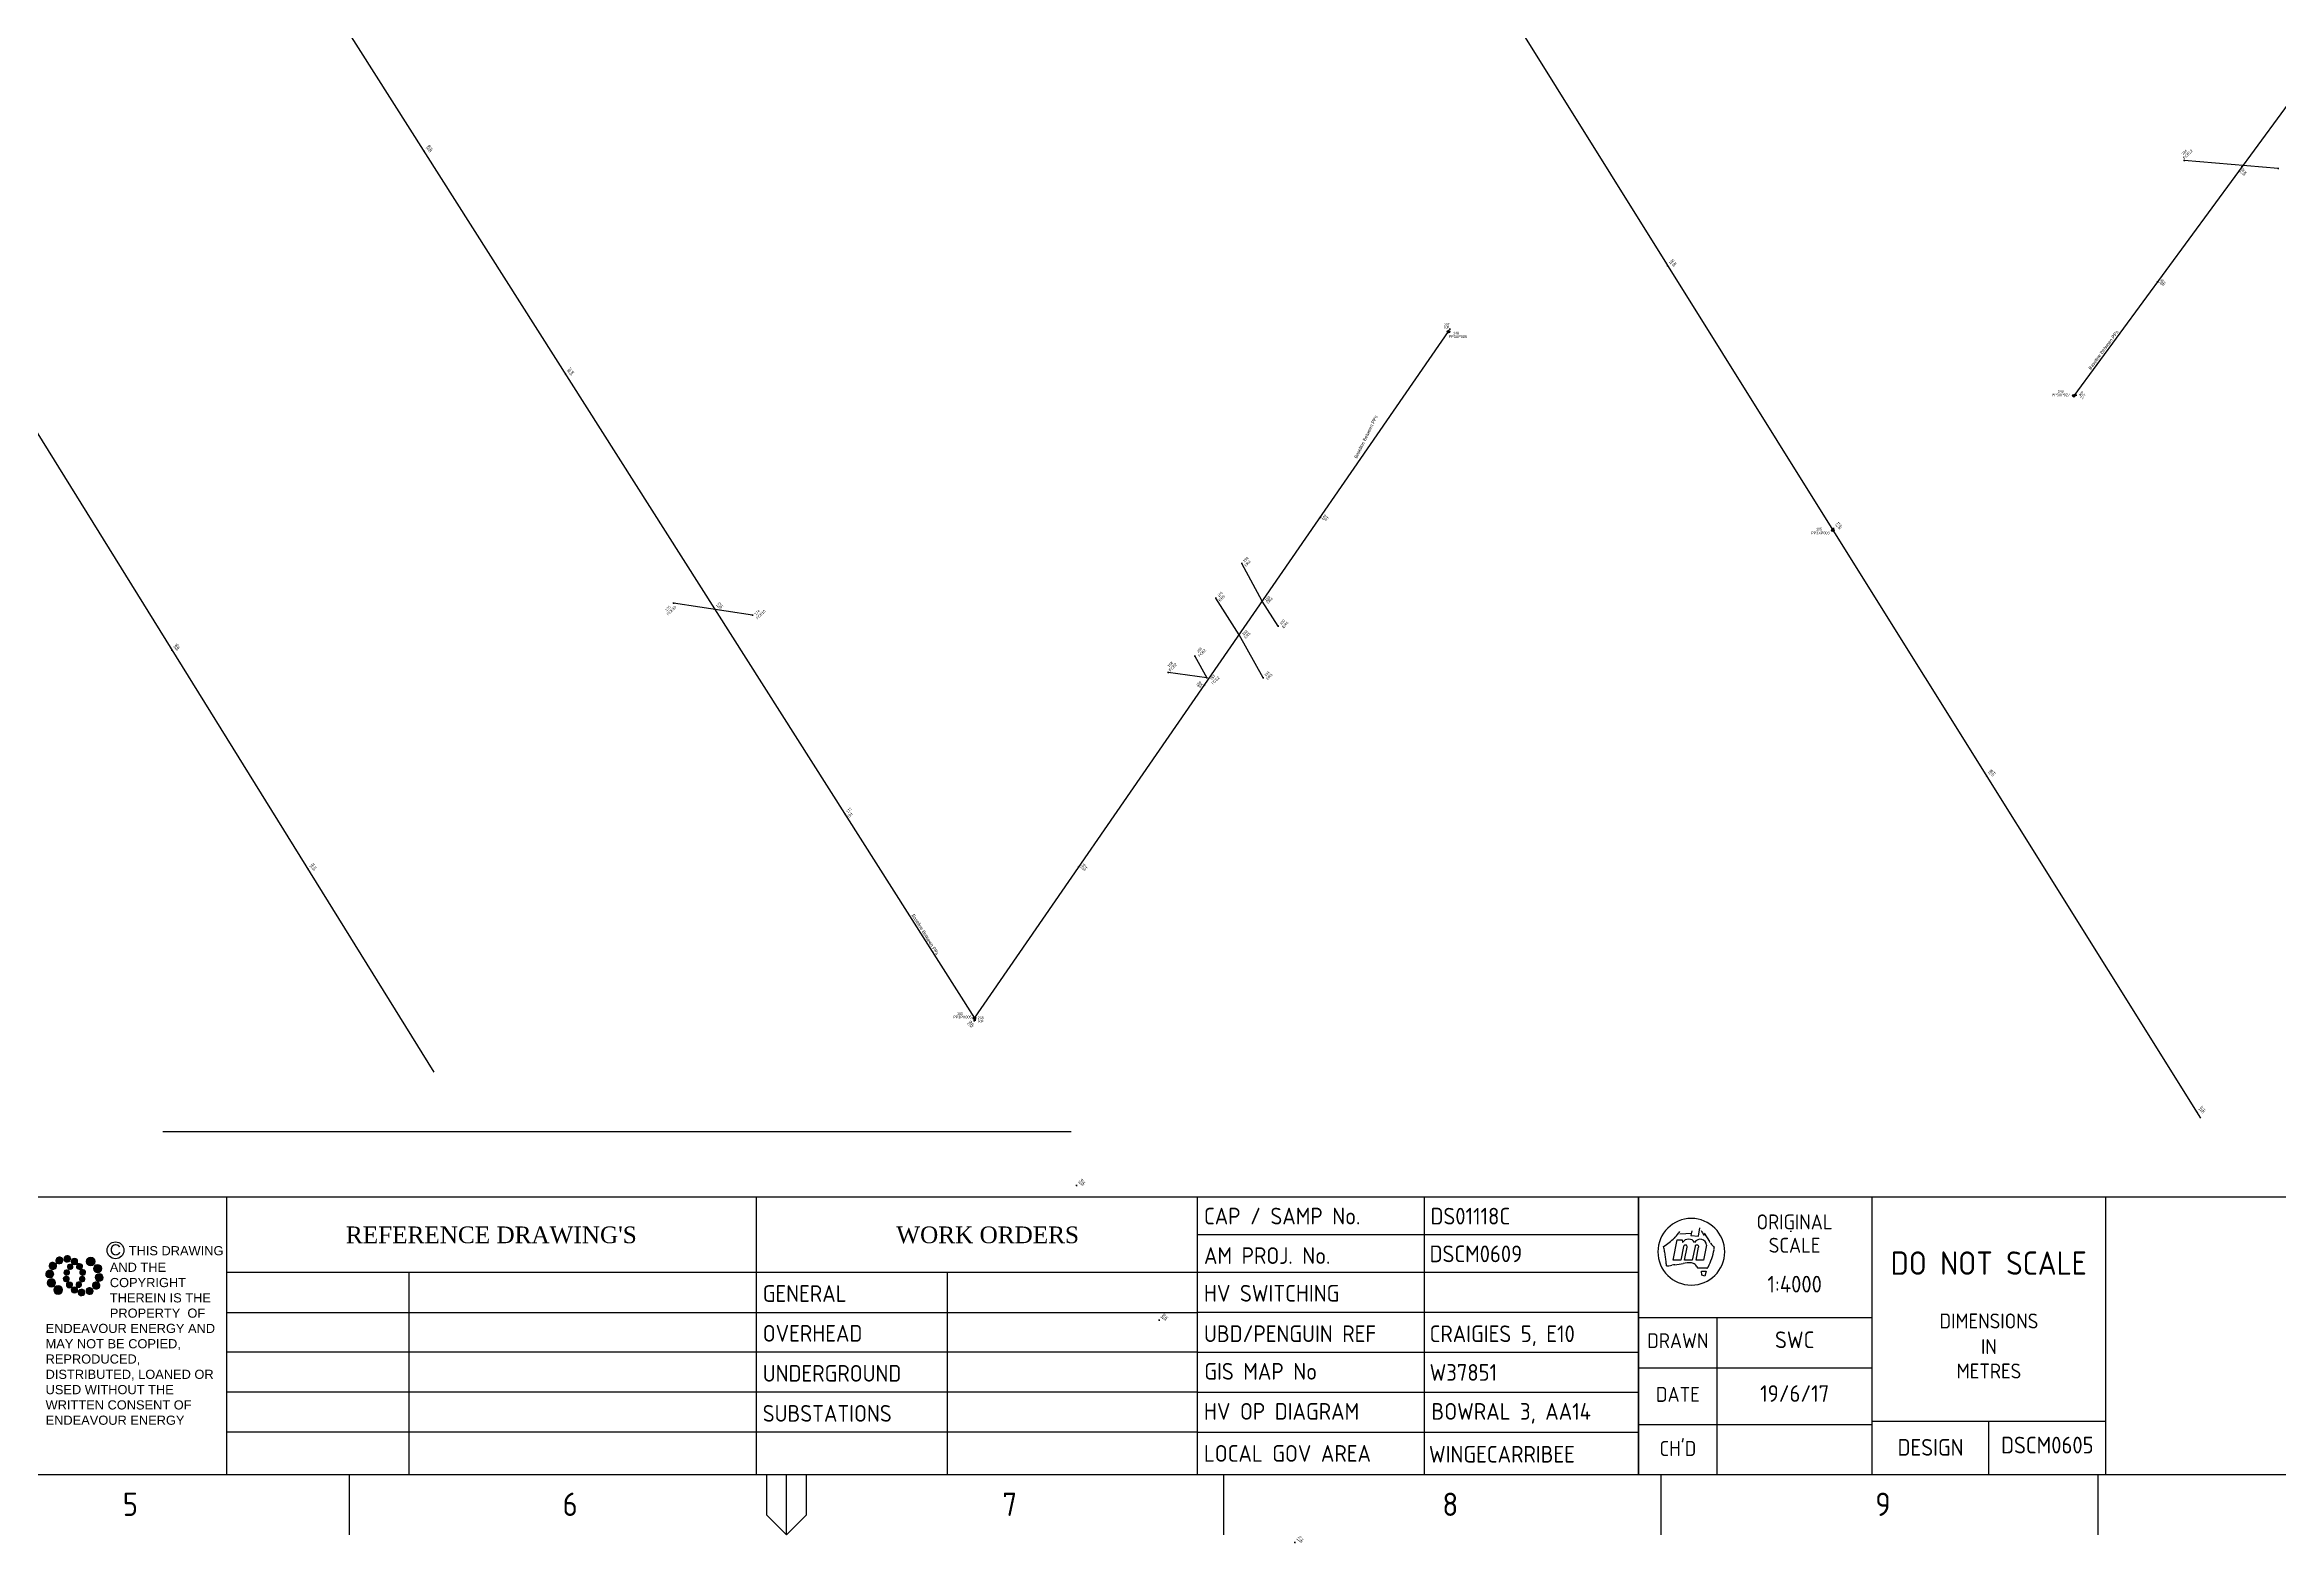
# Paper-space layout 'Survey' of a CAD drawing. Header units: metres. Extents: x -21 to 1959, y -319 to 1237.
# Drawn here: x 285 to 619.8, y -4.3 to 220.3 of the extents above; entities that cross this region are included whole.
import ezdxf
from ezdxf.enums import TextEntityAlignment as Align

# ---------------------------------------------------------------- set-up
doc = ezdxf.new("R2010")
doc.units = ezdxf.units.M
doc.layers.get('0').update_dxf_attribs({"color": 6})
for name, color, linetype in [('Notes', 7, 'Continuous'), ('SupportsUG_SP_EXT', 7, 'Continuous'), ('TEXT1', 7, 'Continuous')]:
    doc.layers.add(name, color=color, linetype=linetype)
doc.styles.add('ARIAL', font='arial.ttf', dxfattribs={"height": 2})
doc.styles.add('iecISOCP', font='isocp.shx')
doc.styles.add('iecTimesNewRoman', font='times.ttf')
doc.styles.get("Standard").update_dxf_attribs({"font": 'arial.ttf'})

# ---------------------------------------------------------------- blocks, each defined once
blk = doc.blocks.new('EE_LOGO_SMALL')
at = {"layer": 'Notes'}
h = blk.add_hatch(color=256, dxfattribs=at)
edge = h.paths.add_edge_path()
edge.add_spline(control_points=[(-8.41, 1.95), (-9.16, 1.99), (-9.8, 1.42), (-9.84, 0.67), (-9.89, -0.07), (-9.31, -0.71), (-8.56, -0.75), (-7.82, -0.8), (-7.18, -0.23), (-7.14, 0.52), (-7.09, 1.27), (-7.66, 1.91), (-8.41, 1.95)], knot_values=[0, 0, 0, 0, 1, 1, 1, 2, 2, 2, 3, 3, 3, 4, 4, 4, 4], degree=3, periodic=0)
h = blk.add_hatch(color=256, dxfattribs=at)
edge = h.paths.add_edge_path()
edge.add_spline(control_points=[(-6.81, 4.47), (-7.42, 4.82), (-8.21, 4.62), (-8.57, 4), (-8.92, 3.39), (-8.72, 2.6), (-8.1, 2.25), (-7.49, 1.89), (-6.7, 2.09), (-6.34, 2.71), (-5.98, 3.32), (-6.19, 4.11), (-6.81, 4.47)], knot_values=[0, 0, 0, 0, 1, 1, 1, 2, 2, 2, 3, 3, 3, 4, 4, 4, 4], degree=3, periodic=0)
h = blk.add_hatch(color=256, dxfattribs=at)
edge = h.paths.add_edge_path()
edge.add_spline(control_points=[(-4.19, 5.89), (-4.56, 6.46), (-5.32, 6.62), (-5.88, 6.26), (-6.45, 5.89), (-6.61, 5.13), (-6.25, 4.56), (-5.88, 4), (-5.13, 3.83), (-4.56, 4.2), (-3.99, 4.56), (-3.82, 5.32), (-4.19, 5.89)], knot_values=[0, 0, 0, 0, 1, 1, 1, 2, 2, 2, 3, 3, 3, 4, 4, 4, 4], degree=3, periodic=0)
h = blk.add_hatch(color=256, dxfattribs=at)
edge = h.paths.add_edge_path()
edge.add_spline(control_points=[(-2.5, 2.07), (-3.02, 2.18), (-3.52, 1.86), (-3.63, 1.35), (-3.74, 0.84), (-3.41, 0.33), (-2.91, 0.22), (-2.39, 0.11), (-1.89, 0.43), (-1.78, 0.95), (-1.67, 1.46), (-1.99, 1.96), (-2.5, 2.07)], knot_values=[0, 0, 0, 0, 1, 1, 1, 2, 2, 2, 3, 3, 3, 4, 4, 4, 4], degree=3, periodic=0)
h = blk.add_hatch(color=256, dxfattribs=at)
edge = h.paths.add_edge_path()
edge.add_spline(control_points=[(-1.35, 5.88), (-1.41, 6.52), (-1.98, 6.98), (-2.62, 6.92), (-3.26, 6.85), (-3.72, 6.28), (-3.66, 5.65), (-3.6, 5.01), (-3.03, 4.54), (-2.39, 4.61), (-1.75, 4.67), (-1.28, 5.24), (-1.35, 5.88)], knot_values=[0, 0, 0, 0, 1, 1, 1, 2, 2, 2, 3, 3, 3, 4, 4, 4, 4], degree=3, periodic=0)
h = blk.add_hatch(color=256, dxfattribs=at)
edge = h.paths.add_edge_path()
edge.add_spline(control_points=[(1.01, 4.87), (1.01, 4.27), (0.53, 3.79), (-0.07, 3.79), (-0.67, 3.79), (-1.16, 4.27), (-1.16, 4.87), (-1.16, 5.47), (-0.67, 5.96), (-0.07, 5.96), (0.53, 5.96), (1.01, 5.47), (1.01, 4.87)], knot_values=[0, 0, 0, 0, 1, 1, 1, 2, 2, 2, 3, 3, 3, 4, 4, 4, 4], degree=3, periodic=0)
edge = h.paths.add_edge_path()
edge.add_spline(control_points=[(-1.36, 3.98), (-1.87, 4.09), (-2.38, 3.77), (-2.49, 3.26), (-2.6, 2.75), (-2.27, 2.24), (-1.76, 2.13), (-1.25, 2.02), (-0.75, 2.35), (-0.64, 2.86), (-0.53, 3.37), (-0.85, 3.87), (-1.36, 3.98)], knot_values=[0, 0, 0, 0, 1, 1, 1, 2, 2, 2, 3, 3, 3, 4, 4, 4, 4], degree=3, periodic=0)
h = blk.add_hatch(color=256, dxfattribs=at)
edge = h.paths.add_edge_path()
edge.add_spline(control_points=[(2.33, 2.37), (2.77, 2.76), (2.8, 3.42), (2.42, 3.85), (2.03, 4.29), (1.37, 4.32), (0.94, 3.94), (0.51, 3.55), (0.47, 2.89), (0.85, 2.46), (1.24, 2.03), (1.9, 1.99), (2.33, 2.37)], knot_values=[0, 0, 0, 0, 1, 1, 1, 2, 2, 2, 3, 3, 3, 4, 4, 4, 4], degree=3, periodic=0)
edge = h.paths.add_edge_path()
edge.add_spline(control_points=[(1.01, 4.87), (1.01, 4.27), (0.53, 3.79), (-0.07, 3.79), (-0.67, 3.79), (-1.16, 4.27), (-1.16, 4.87), (-1.16, 5.47), (-0.67, 5.96), (-0.07, 5.96), (0.53, 5.96), (1.01, 5.47), (1.01, 4.87)], knot_values=[0, 0, 0, 0, 1, 1, 1, 2, 2, 2, 3, 3, 3, 4, 4, 4, 4], degree=3, periodic=0)
h = blk.add_hatch(color=256, dxfattribs=at)
edge = h.paths.add_edge_path()
edge.add_spline(control_points=[(1.01, 4.87), (1.01, 4.27), (0.53, 3.79), (-0.07, 3.79), (-0.67, 3.79), (-1.16, 4.27), (-1.16, 4.87), (-1.16, 5.47), (-0.67, 5.96), (-0.07, 5.96), (0.53, 5.96), (1.01, 5.47), (1.01, 4.87)], knot_values=[0, 0, 0, 0, 1, 1, 1, 2, 2, 2, 3, 3, 3, 4, 4, 4, 4], degree=3, periodic=0)
edge = h.paths.add_edge_path(flags=16)
edge.add_spline(control_points=[(1.01, 4.87), (1.01, 4.27), (0.53, 3.79), (-0.07, 3.79), (-0.67, 3.79), (-1.16, 4.27), (-1.16, 4.87), (-1.16, 5.47), (-0.67, 5.96), (-0.07, 5.96), (0.53, 5.96), (1.01, 5.47), (1.01, 4.87)], knot_values=[0, 0, 0, 0, 1, 1, 1, 2, 2, 2, 3, 3, 3, 4, 4, 4, 4], degree=3, periodic=0)
h = blk.add_hatch(color=256, dxfattribs=at)
edge = h.paths.add_edge_path()
edge.add_spline(control_points=[(2.98, 0.19), (3.52, 0.33), (3.83, 0.88), (3.69, 1.41), (3.55, 1.94), (3.01, 2.26), (2.48, 2.12), (1.95, 1.98), (1.63, 1.43), (1.77, 0.9), (1.91, 0.37), (2.45, 0.05), (2.98, 0.19)], knot_values=[0, 0, 0, 0, 1, 1, 1, 2, 2, 2, 3, 3, 3, 4, 4, 4, 4], degree=3, periodic=0)
h = blk.add_hatch(color=256, dxfattribs=at)
edge = h.paths.add_edge_path()
edge.add_spline(control_points=[(6.99, 4.87), (6.99, 4.04), (6.32, 3.36), (5.48, 3.36), (4.65, 3.36), (3.97, 4.04), (3.97, 4.87), (3.97, 5.71), (4.65, 6.38), (5.48, 6.38), (6.32, 6.38), (6.99, 5.71), (6.99, 4.87)], knot_values=[0, 0, 0, 0, 1, 1, 1, 2, 2, 2, 3, 3, 3, 4, 4, 4, 4], degree=3, periodic=0)
h = blk.add_hatch(color=256, dxfattribs=at)
edge = h.paths.add_edge_path()
edge.add_spline(control_points=[(8.37, 1.14), (9.1, 1.46), (9.42, 2.3), (9.11, 3.02), (8.79, 3.74), (7.95, 4.07), (7.23, 3.75), (6.51, 3.43), (6.18, 2.59), (6.49, 1.87), (6.81, 1.15), (7.65, 0.82), (8.37, 1.14)], knot_values=[0, 0, 0, 0, 1, 1, 1, 2, 2, 2, 3, 3, 3, 4, 4, 4, 4], degree=3, periodic=0)
h = blk.add_hatch(color=256, dxfattribs=at)
edge = h.paths.add_edge_path()
edge.add_spline(control_points=[(8.27, -1.91), (9.01, -1.95), (9.65, -1.38), (9.69, -0.63), (9.74, 0.12), (9.17, 0.75), (8.42, 0.8), (7.67, 0.84), (7.03, 0.27), (6.99, -0.48), (6.95, -1.22), (7.52, -1.87), (8.27, -1.91)], knot_values=[0, 0, 0, 0, 1, 1, 1, 2, 2, 2, 3, 3, 3, 4, 4, 4, 4], degree=3, periodic=0)
h = blk.add_hatch(color=256, dxfattribs=at)
edge = h.paths.add_edge_path()
edge.add_spline(control_points=[(-8.52, -1.1), (-9.24, -1.42), (-9.57, -2.26), (-9.25, -2.98), (-8.94, -3.7), (-8.09, -4.03), (-7.37, -3.71), (-6.65, -3.39), (-6.33, -2.55), (-6.64, -1.83), (-6.96, -1.11), (-7.8, -0.78), (-8.52, -1.1)], knot_values=[0, 0, 0, 0, 1, 1, 1, 2, 2, 2, 3, 3, 3, 4, 4, 4, 4], degree=3, periodic=0)
h = blk.add_hatch(color=256, dxfattribs=at)
edge = h.paths.add_edge_path()
edge.add_spline(control_points=[(-7.14, -4.83), (-7.14, -4), (-6.46, -3.32), (-5.63, -3.32), (-4.8, -3.32), (-4.12, -4), (-4.12, -4.83), (-4.12, -5.67), (-4.8, -6.34), (-5.63, -6.34), (-6.46, -6.34), (-7.14, -5.67), (-7.14, -4.83)], knot_values=[0, 0, 0, 0, 1, 1, 1, 2, 2, 2, 3, 3, 3, 4, 4, 4, 4], degree=3, periodic=0)
h = blk.add_hatch(color=256, dxfattribs=at)
edge = h.paths.add_edge_path()
edge.add_spline(control_points=[(-3.13, -0.15), (-3.66, -0.29), (-3.98, -0.84), (-3.84, -1.37), (-3.7, -1.9), (-3.15, -2.22), (-2.62, -2.08), (-2.09, -1.94), (-1.78, -1.39), (-1.91, -0.86), (-2.06, -0.33), (-2.6, -0.01), (-3.13, -0.15)], knot_values=[0, 0, 0, 0, 1, 1, 1, 2, 2, 2, 3, 3, 3, 4, 4, 4, 4], degree=3, periodic=0)
h = blk.add_hatch(color=256, dxfattribs=at)
edge = h.paths.add_edge_path()
edge.add_spline(control_points=[(-2.48, -2.33), (-2.91, -2.72), (-2.95, -3.38), (-2.56, -3.81), (-2.18, -4.24), (-1.52, -4.28), (-1.08, -3.9), (-0.65, -3.51), (-0.62, -2.85), (-1, -2.42), (-1.39, -1.98), (-2.05, -1.95), (-2.48, -2.33)], knot_values=[0, 0, 0, 0, 1, 1, 1, 2, 2, 2, 3, 3, 3, 4, 4, 4, 4], degree=3, periodic=0)
h = blk.add_hatch(color=256, dxfattribs=at)
edge = h.paths.add_edge_path()
edge.add_spline(control_points=[(-1.16, -4.83), (-1.16, -4.23), (-0.67, -3.74), (-0.07, -3.74), (0.53, -3.74), (1.01, -4.23), (1.01, -4.83), (1.01, -5.43), (0.53, -5.92), (-0.07, -5.92), (-0.67, -5.92), (-1.16, -5.43), (-1.16, -4.83)], knot_values=[0, 0, 0, 0, 1, 1, 1, 2, 2, 2, 3, 3, 3, 4, 4, 4, 4], degree=3, periodic=0)
h = blk.add_hatch(color=256, dxfattribs=at)
edge = h.paths.add_edge_path()
edge.add_spline(control_points=[(1.22, -3.94), (1.73, -4.05), (2.23, -3.73), (2.34, -3.22), (2.45, -2.71), (2.13, -2.2), (1.62, -2.09), (1.11, -1.98), (0.6, -2.3), (0.49, -2.81), (0.38, -3.32), (0.71, -3.83), (1.22, -3.94)], knot_values=[0, 0, 0, 0, 1, 1, 1, 2, 2, 2, 3, 3, 3, 4, 4, 4, 4], degree=3, periodic=0)
h = blk.add_hatch(color=256, dxfattribs=at)
edge = h.paths.add_edge_path()
edge.add_spline(control_points=[(1.2, -5.84), (1.27, -6.47), (1.84, -6.94), (2.47, -6.87), (3.11, -6.81), (3.58, -6.24), (3.51, -5.6), (3.45, -4.96), (2.88, -4.5), (2.24, -4.56), (1.6, -4.63), (1.13, -5.2), (1.2, -5.84)], knot_values=[0, 0, 0, 0, 1, 1, 1, 2, 2, 2, 3, 3, 3, 4, 4, 4, 4], degree=3, periodic=0)
h = blk.add_hatch(color=256, dxfattribs=at)
edge = h.paths.add_edge_path()
edge.add_spline(control_points=[(2.36, -2.03), (2.87, -2.14), (3.37, -1.81), (3.48, -1.3), (3.59, -0.79), (3.27, -0.29), (2.76, -0.18), (2.25, -0.07), (1.74, -0.39), (1.63, -0.9), (1.52, -1.41), (1.85, -1.92), (2.36, -2.03)], knot_values=[0, 0, 0, 0, 1, 1, 1, 2, 2, 2, 3, 3, 3, 4, 4, 4, 4], degree=3, periodic=0)
h = blk.add_hatch(color=256, dxfattribs=at)
edge = h.paths.add_edge_path()
edge.add_spline(control_points=[(4.05, -5.84), (4.41, -6.41), (5.17, -6.58), (5.73, -6.21), (6.3, -5.85), (6.46, -5.09), (6.1, -4.52), (5.73, -3.95), (4.98, -3.79), (4.41, -4.16), (3.84, -4.52), (3.68, -5.28), (4.05, -5.84)], knot_values=[0, 0, 0, 0, 1, 1, 1, 2, 2, 2, 3, 3, 3, 4, 4, 4, 4], degree=3, periodic=0)
h = blk.add_hatch(color=256, dxfattribs=at)
edge = h.paths.add_edge_path()
edge.add_spline(control_points=[(6.66, -4.43), (7.27, -4.78), (8.06, -4.58), (8.42, -3.96), (8.78, -3.35), (8.57, -2.56), (7.96, -2.2), (7.34, -1.84), (6.55, -2.05), (6.2, -2.66), (5.84, -3.28), (6.04, -4.07), (6.66, -4.43)], knot_values=[0, 0, 0, 0, 1, 1, 1, 2, 2, 2, 3, 3, 3, 4, 4, 4, 4], degree=3, periodic=0)
at = {"layer": 'Notes', "lineweight": 0}
for points in [[(1.85, 2.13), (1.85, 2.13)], [(-1.99, -2.08), (-1.99, -2.08)]]:
    blk.add_lwpolyline(points, dxfattribs=at)
for points in [[(-8.41, 1.95), (-9.16, 1.99), (-9.8, 1.42), (-9.84, 0.67), (-9.89, -0.07), (-9.31, -0.71), (-8.56, -0.75), (-7.82, -0.8), (-7.18, -0.23), (-7.14, 0.52), (-7.09, 1.27), (-7.66, 1.91), (-8.41, 1.95)], [(-6.81, 4.47), (-7.42, 4.82), (-8.21, 4.62), (-8.57, 4), (-8.92, 3.39), (-8.72, 2.6), (-8.1, 2.25), (-7.49, 1.89), (-6.7, 2.09), (-6.34, 2.71), (-5.98, 3.32), (-6.19, 4.11), (-6.81, 4.47)], [(-4.19, 5.89), (-4.56, 6.46), (-5.32, 6.62), (-5.88, 6.26), (-6.45, 5.89), (-6.61, 5.13), (-6.25, 4.56), (-5.88, 4), (-5.13, 3.83), (-4.56, 4.2), (-3.99, 4.56), (-3.82, 5.32), (-4.19, 5.89)], [(-2.5, 2.07), (-3.02, 2.18), (-3.52, 1.86), (-3.63, 1.35), (-3.74, 0.84), (-3.41, 0.33), (-2.91, 0.22), (-2.39, 0.11), (-1.89, 0.43), (-1.78, 0.95), (-1.67, 1.46), (-1.99, 1.96), (-2.5, 2.07)], [(-1.35, 5.88), (-1.41, 6.52), (-1.98, 6.98), (-2.62, 6.92), (-3.26, 6.85), (-3.72, 6.28), (-3.66, 5.65), (-3.6, 5.01), (-3.03, 4.54), (-2.39, 4.61), (-1.75, 4.67), (-1.28, 5.24), (-1.35, 5.88)], [(-1.36, 3.98), (-1.87, 4.09), (-2.38, 3.77), (-2.49, 3.26), (-2.6, 2.75), (-2.27, 2.24), (-1.76, 2.13), (-1.25, 2.02), (-0.75, 2.35), (-0.64, 2.86), (-0.53, 3.37), (-0.85, 3.87), (-1.36, 3.98)], [(1.01, 4.87), (1.01, 4.27), (0.53, 3.79), (-0.07, 3.79), (-0.67, 3.79), (-1.16, 4.27), (-1.16, 4.87), (-1.16, 5.47), (-0.67, 5.96), (-0.07, 5.96), (0.53, 5.96), (1.01, 5.47), (1.01, 4.87)], [(1.01, 4.87), (1.01, 4.27), (0.53, 3.79), (-0.07, 3.79), (-0.67, 3.79), (-1.16, 4.27), (-1.16, 4.87), (-1.16, 5.47), (-0.67, 5.96), (-0.07, 5.96), (0.53, 5.96), (1.01, 5.47), (1.01, 4.87)], [(2.33, 2.37), (2.77, 2.76), (2.8, 3.42), (2.42, 3.85), (2.03, 4.29), (1.37, 4.32), (0.94, 3.94), (0.51, 3.55), (0.47, 2.89), (0.85, 2.46), (1.24, 2.03), (1.9, 1.99), (2.33, 2.37)], [(2.98, 0.19), (3.52, 0.33), (3.83, 0.88), (3.69, 1.41), (3.55, 1.94), (3.01, 2.26), (2.48, 2.12), (1.95, 1.98), (1.63, 1.43), (1.77, 0.9), (1.91, 0.37), (2.45, 0.05), (2.98, 0.19)], [(6.99, 4.87), (6.99, 4.04), (6.32, 3.36), (5.48, 3.36), (4.65, 3.36), (3.97, 4.04), (3.97, 4.87), (3.97, 5.71), (4.65, 6.38), (5.48, 6.38), (6.32, 6.38), (6.99, 5.71), (6.99, 4.87)], [(8.37, 1.14), (9.1, 1.46), (9.42, 2.3), (9.11, 3.02), (8.79, 3.74), (7.95, 4.07), (7.23, 3.75), (6.51, 3.43), (6.18, 2.59), (6.49, 1.87), (6.81, 1.15), (7.65, 0.82), (8.37, 1.14)], [(8.27, -1.91), (9.01, -1.95), (9.65, -1.38), (9.69, -0.63), (9.74, 0.12), (9.17, 0.75), (8.42, 0.8), (7.67, 0.84), (7.03, 0.27), (6.99, -0.48), (6.95, -1.22), (7.52, -1.87), (8.27, -1.91)], [(-8.52, -1.1), (-9.24, -1.42), (-9.57, -2.26), (-9.25, -2.98), (-8.94, -3.7), (-8.09, -4.03), (-7.37, -3.71), (-6.65, -3.39), (-6.33, -2.55), (-6.64, -1.83), (-6.96, -1.11), (-7.8, -0.78), (-8.52, -1.1)], [(-7.14, -4.83), (-7.14, -4), (-6.46, -3.32), (-5.63, -3.32), (-4.8, -3.32), (-4.12, -4), (-4.12, -4.83), (-4.12, -5.67), (-4.8, -6.34), (-5.63, -6.34), (-6.46, -6.34), (-7.14, -5.67), (-7.14, -4.83)], [(-3.13, -0.15), (-3.66, -0.29), (-3.98, -0.84), (-3.84, -1.37), (-3.7, -1.9), (-3.15, -2.22), (-2.62, -2.08), (-2.09, -1.94), (-1.78, -1.39), (-1.91, -0.86), (-2.06, -0.33), (-2.6, -0.01), (-3.13, -0.15)], [(-2.48, -2.33), (-2.91, -2.72), (-2.95, -3.38), (-2.56, -3.81), (-2.18, -4.24), (-1.52, -4.28), (-1.08, -3.9), (-0.65, -3.51), (-0.62, -2.85), (-1, -2.42), (-1.39, -1.98), (-2.05, -1.95), (-2.48, -2.33)], [(-1.16, -4.83), (-1.16, -4.23), (-0.67, -3.74), (-0.07, -3.74), (0.53, -3.74), (1.01, -4.23), (1.01, -4.83), (1.01, -5.43), (0.53, -5.92), (-0.07, -5.92), (-0.67, -5.92), (-1.16, -5.43), (-1.16, -4.83)], [(1.22, -3.94), (1.73, -4.05), (2.23, -3.73), (2.34, -3.22), (2.45, -2.71), (2.13, -2.2), (1.62, -2.09), (1.11, -1.98), (0.6, -2.3), (0.49, -2.81), (0.38, -3.32), (0.71, -3.83), (1.22, -3.94)], [(1.2, -5.84), (1.27, -6.47), (1.84, -6.94), (2.47, -6.87), (3.11, -6.81), (3.58, -6.24), (3.51, -5.6), (3.45, -4.96), (2.88, -4.5), (2.24, -4.56), (1.6, -4.63), (1.13, -5.2), (1.2, -5.84)], [(2.36, -2.03), (2.87, -2.14), (3.37, -1.81), (3.48, -1.3), (3.59, -0.79), (3.27, -0.29), (2.76, -0.18), (2.25, -0.07), (1.74, -0.39), (1.63, -0.9), (1.52, -1.41), (1.85, -1.92), (2.36, -2.03)], [(4.05, -5.84), (4.41, -6.41), (5.17, -6.58), (5.73, -6.21), (6.3, -5.85), (6.46, -5.09), (6.1, -4.52), (5.73, -3.95), (4.98, -3.79), (4.41, -4.16), (3.84, -4.52), (3.68, -5.28), (4.05, -5.84)], [(6.66, -4.43), (7.27, -4.78), (8.06, -4.58), (8.42, -3.96), (8.78, -3.35), (8.57, -2.56), (7.96, -2.2), (7.34, -1.84), (6.55, -2.05), (6.2, -2.66), (5.84, -3.28), (6.04, -4.07), (6.66, -4.43)]]:
    blk.add_open_spline(points, degree=3, knots=[0, 0, 0, 0, 1, 1, 1, 2, 2, 2, 3, 3, 3, 4, 4, 4, 4], dxfattribs=at)
blk = doc.blocks.new('EE_COPYRIGHT_A1')
at = {"layer": 'Notes'}
blk.add_circle((9.53, -0.82), 1.15, dxfattribs=at)
at = {"xscale": 0.4, "yscale": 0.4, "zscale": 0.4}
blk.add_blockref('EE_LOGO_SMALL', (3.96, -4.29), dxfattribs=at)
at = {"layer": 'Notes', "insert": (0, 0), "char_height": 1.25, "width": 24.1208, "attachment_point": 1, "style": 'ARIAL'}
blk.add_mtext('\\pt8.75;               ^I{\\H1.2x;C } THIS DRAWING\\P\\pi-8.75,l8.75,t8.75,20;       ^IAND THE ^I\\P\\pi0,t8.75;COPYRIGHT\\P\\pi-8.75,t1.25,8.75;^I^ITHEREIN IS THE PROPERTY  OF \\P\\pi0,l0,t1.25;ENDEAVOUR ENERGY AND MAY NOT BE COPIED, REPRODUCED, DISTRIBUTED, LOANED OR USED WITHOUT THE WRITTEN CONSENT OF ENDEAVOUR ENERGY', dxfattribs=at)
blk = doc.blocks.new('A1_FRAME_TITLE')
at = {"layer": 'Notes', "color": 3, "linetype": 'Continuous'}
for p, q in [((332.78, 47.62), (332.78, 5.97)), ((412.12, 47.62), (412.12, 5.97)), ((478.24, 47.62), (478.24, 5.97)), ((544.37, 47.62), (544.37, 5.97)), ((544.37, 41.97), (544.37, 5.97))]:
    blk.add_line(p, q, dxfattribs=at)
at = {"layer": 'Notes', "color": 7}
for p, q in [((512.26, 47.62), (512.26, 5.97)), ((478.24, 41.97), (544.37, 41.97)), ((549.56, 38.09), (550.17, 41.17)), ((550.17, 41.17), (550.92, 41.17)), ((550.56, 42.05), (552.33, 42.16)), ((550.92, 41.17), (550.97, 40.77)), ((552.33, 42.52), (552.22, 41.82)), ((552.22, 41.82), (553.35, 41.71)), ((553.35, 41.71), (553.55, 42.96)), ((554.57, 40.35), (554.12, 38.09)), ((554.18, 42.18), (555.01, 40.9)), ((567.1, 42.48), (567.3, 42.44)), ((550.7, 38.09), (549.56, 38.09)), ((551.11, 40.17), (550.7, 38.09)), ((551.27, 38.09), (551.66, 40.06)), ((552.41, 38.09), (551.27, 38.09)), ((552.83, 40.17), (552.41, 38.09)), ((552.98, 38.09), (553.37, 40.06)), ((554.12, 38.09), (552.98, 38.09)), ((554.62, 36.89), (553.22, 36.97)), ((553.22, 36.97), (554.62, 36.89)), ((554.62, 36.89), (553.22, 36.97)), ((332.81, 36.33), (478.24, 36.33)), ((360.07, 36.33), (360.07, 5.97)), ((440.78, 36.33), (440.78, 5.97)), ((478.24, 36.33), (544.37, 36.33)), ((553.85, 35.89), (553.78, 36.47)), ((553.78, 36.47), (554.51, 36.47)), ((554.3, 35.74), (553.85, 35.89)), ((554.51, 36.47), (554.3, 35.74)), ((332.78, 30.28), (478.24, 30.28)), ((478.24, 30.33), (544.37, 30.33)), ((556.15, 5.97), (556.15, 29.54)), ((478.24, 24.33), (332.78, 24.33)), ((478.24, 24.33), (544.37, 24.33)), ((544.37, 21.97), (579.37, 21.97)), ((478.24, 18.33), (332.78, 18.33)), ((478.24, 18.33), (544.37, 18.33)), ((544.37, 13.47), (579.37, 13.47)), ((596.87, 5.97), (596.87, 13.97)), ((478.24, 12.33), (332.78, 12.33)), ((478.24, 12.33), (544.37, 12.33))]:
    blk.add_line(p, q, dxfattribs=at)
at = {"layer": 'Notes', "color": 3}
for p, q in [((544.37, 5.97), (544.37, 47.62)), ((579.37, 5.97), (579.37, 47.62)), ((614.37, 5.97), (614.37, 47.62)), ((579.37, 13.97), (614.37, 13.97))]:
    blk.add_line(p, q, dxfattribs=at)
at = {"layer": 'Notes', "color": 7, "linetype": 'Continuous'}
blk.add_line((544.37, 29.54), (579.37, 29.54), dxfattribs=at)
at = {"layer": 'Notes', "linetype": 'Continuous'}
for p, q in [((351.17, -3.03), (351.17, 5.97)), ((413.68, 5.97), (413.68, -0.03)), ((416.68, -3.03), (416.68, 5.97)), ((419.68, -0.03), (419.68, 5.97)), ((482.19, 5.97), (482.19, -3.03)), ((547.7, 5.97), (547.7, -3.03)), ((613.21, 5.97), (613.21, -3.03)), ((413.68, -0.03), (416.68, -3.03)), ((416.68, -3.03), (419.68, -0.03))]:
    blk.add_line(p, q, dxfattribs=at)
at = {"layer": 'Notes', "color": 3, "linetype": 'Continuous', "flags": 128}
for points in [[(123.8, 47.62), (824.37, 47.62)], [(123.8, 5.97), (824.37, 5.97)]]:
    blk.add_lwpolyline(points, dxfattribs=at)
at = {"layer": 'Notes', "color": 7}
for centre, radius, start, end in [((552.27, 39.37), 5, 0, 180), ((542.41, 49.09), 10.59, 302.5841, 308.1576), ((542.41, 49.09), 10.59, 308.157, 313.7305), ((545.21, 46.16), 6.54, 313.7309, 319.3045), ((545.21, 46.16), 6.54, 319.3047, 324.8782), ((551.87, 40.21), 1.06, 31.7884, 148.2116), ((551.39, 40.11), 0.28, 348.6911, 168.6911), ((553.61, 40.3), 0.961, 2.5982, 150.8098), ((553.1, 40.11), 0.28, 348.6911, 168.6911), ((578.7, 57.06), 28.87, 210.1483, 211.8601), ((477.01, -10.21), 93.25, 33.1096, 33.2341), ((558.55, 42.96), 4.09, 213.1151, 222.4146), ((555.89, 40.53), 0.484, 222.42, 236.4422), ((552.27, 39.37), 5, 180, 0), ((527.29, 35.61), 21.32, 10.3053, 12.3306), ((527.29, 35.61), 21.32, 8.2795, 10.3048), ((528.59, 35.8), 20.01, 6.2539, 8.2792), ((528.59, 35.8), 20.01, 4.2291, 6.2543), ((548.72, 39.42), 2.15, 265.1734, 270.0504), ((548.72, 39.51), 2.24, 270.0438, 274.7322), ((548.65, 40.42), 3.15, 274.7358, 283.0812), ((550.47, 32.55), 4.93, 97.7419, 103.0814), ((546.76, 59.88), 22.65, 277.7418, 280.8825), ((551.91, 33.09), 4.63, 85.4613, 100.8824), ((552.2, 36.78), 0.924, 46.5875, 85.4612), ((551.36, 35.89), 2.16, 30.1885, 46.5879), ((554.13, 37.45), 0.75, 311.6083, 321.0792), ((554.18, 37.41), 0.675, 321.0838, 331.5982), ((548.02, 40.74), 7.69, 331.5942, 341.8897), ((542.7, 42.48), 13.29, 341.8901, 347.8434), ((556.07, 40.81), 0.815, 236.4359, 244.7422), ((553.96, 40.06), 1.76, 347.8434, 354.1409), ((554.11, 40.04), 1.61, 354.1436, 1.0342)]:
    blk.add_arc(centre, radius, start, end, dxfattribs=at)
at = {"layer": 'Notes', "xscale": 1.1, "yscale": 1.1, "zscale": 1.1}
blk.add_blockref('EE_COPYRIGHT_A1', (305.65, 40.49), dxfattribs=at)
blk.add_attdef('DRAFT_NUM', (29.9, 23.29), '', height=2.5, rotation=90)
at = {"layer": 'Notes', "color": 7, "style": 'iecISOCP'}
for s, height, p in [('CAP / SAMP No.', 2.5, (479.24, 43.47)), ('AM PROJ. No.', 2.5, (479.24, 37.55)), ('GENERAL', 2.5, (413.12, 31.86)), ('HV SWITCHING', 2.5, (479.24, 31.9)), ('OVERHEAD', 2.5, (413.12, 25.9)), ('UBD/PENGUIN REF', 2.5, (479.24, 25.84)), ('UNDERGROUND', 2.5, (413.12, 19.9)), ('GIS MAP No', 2.5, (479.29, 20.2)), ('SUBSTATIONS', 2.5, (413.12, 13.9)), ('HV OP DIAGRAM', 2.5, (479.24, 14.2)), ('LOCAL GOV AREA', 2.5, (479.24, 7.9)), ('5', 3.5, (317.21, -0.22)), ('6', 3.5, (383.12, -0.22)), ('7', 3.5, (449.03, -0.22)), ('8', 3.5, (514.97, -0.22)), ('9', 3.5, (579.84, -0.22))]:
    blk.add_text(s, height=height, dxfattribs=at).set_placement(p)
for s, height, p in [('ORIGINAL', 2.24, (567.74, 42.73)), ('SCALE', 2.24, (567.74, 39.23)), ('DRAWN', 2.24, (550.26, 24.93)), ('DIMENSIONS', 2.24, (596.87, 27.88)), ('IN', 2.24, (596.87, 24.04)), ('METRES', 2.24, (596.87, 20.38)), ('DATE', 2.24, (550.26, 16.88)), ("CH'D", 2.24, (550.26, 8.77)), ('DESIGN', 2.5, (588.12, 8.81))]:
    blk.add_text(s, height=height, dxfattribs=at).set_placement(p, align=Align.CENTER)
at = {"layer": 'Notes', "style": 'iecTimesNewRoman'}
blk.add_text("REFERENCE DRAWING'S", height=2.5, dxfattribs=at).set_placement((372.45, 40.66), align=Align.CENTER)
blk.add_text('WORK ORDERS', height=2.5, dxfattribs=at).set_placement((433.13, 40.66))
at = {"layer": 'Notes', "insert": (596.84, 37.67), "char_height": 3.5, "width": 29.1, "attachment_point": 5, "style": 'iecISOCP'}
blk.add_mtext('DO NOT SCALE', dxfattribs=at)
at = {"layer": 'Notes', "color": 7, "style": 'iecISOCP', "flags": 8}
blk.add_attdef('VERSION_NO', text='', height=2.5, rotation=90, dxfattribs=at).set_placement((302.04, 43.81), align=Align.MIDDLE_CENTER)
at = {"layer": 'Notes', "color": 7, "style": 'iecISOCP'}
for tag, p in [('CAP_NO', (513.19, 43.46)), ('IE_NUM', (513.05, 37.81)), ('REF_No_1', (335.24, 32.31)), ('REF_1', (362.52, 32.31)), ('GEN_WO', (441.71, 31.76)), ('HV_SWITCH', (513.46, 32.16)), ('REF_No_2', (335.24, 26.31)), ('REF_2', (362.52, 26.31)), ('OH_WO', (441.71, 25.81)), ('UBD_REF', (513.05, 25.83)), ('REF_No_3', (335.24, 20.31)), ('REF_3', (362.52, 20.31)), ('UG_WO', (441.71, 20.05)), ('GIS_MAP_No', (513.05, 20.04)), ('REF_No_4', (335.24, 14.31)), ('REF_4', (362.52, 14.31)), ('SUB_WO', (441.71, 13.81)), ('HV_OP_DIAG', (513.33, 14.2)), ('LGA', (512.95, 7.78))]:
    blk.add_attdef(tag, p, '', height=2.5, dxfattribs=at)
at = {"layer": 'Notes', "style": 'iecISOCP'}
for tag, p in [('T1', (684.37, 39.47)), ('T2', (684.37, 34.35)), ('T3', (684.37, 28.92)), ('T4', (684.37, 23.66)), ('T5', (684.37, 18.23)), ('T6', (684.37, 12.97))]:
    blk.add_attdef(tag, text='', height=3.5, dxfattribs=at).set_placement(p, align=Align.CENTER)
at = {"layer": 'Notes', "color": 7, "style": 'iecISOCP'}
for tag, p in [('scale', (567.76, 33.27)), ('DRAWN', (567.76, 24.93)), ('DATE', (567.76, 16.88)), ('CHD', (567.76, 8.37)), ('DESIGN', (605.62, 9.15))]:
    blk.add_attdef(tag, text='', height=2.5, dxfattribs=at).set_placement(p, align=Align.CENTER)
at = {"layer": 'Notes', "color": 4, "style": 'iecISOCP'}
blk.add_attdef('NUM', text='', height=7, dxfattribs=at).set_placement((792.37, 20.12), align=Align.MIDDLE_CENTER)
at = {"layer": 'Notes', "color": 1, "style": 'iecISOCP'}
blk.add_attdef('REV', text='', height=5, dxfattribs=at).set_placement((820.05, 17.1), align=Align.CENTER)
at = {"layer": 'Notes', "color": 7, "style": 'iecISOCP'}
for tag, p in [('NS', (790.71, 8.12)), ('SHTS', (805.41, 8.12))]:
    blk.add_attdef(tag, text='', height=2.5, dxfattribs=at).set_placement(p, align=Align.MIDDLE)
at = {"layer": 'Notes', "style": 'iecISOCP'}
blk.add_attdef('ExportID', (9.08, 2.39), '', height=2.5, dxfattribs=at)
at = {"layer": 'Notes', "style": 'iecISOCP', "flags": 1}
for tag, p in [('ProjectType', (14.17, -26.8)), ('ProjectNumber', (23.56, -26.82)), ('DrawingNumber', (35.51, -26.8)), ('ProjectDescription', (47.56, -26.83)), ('ExportDate', (60.28, -26.79)), ('ExportUserName', (69.15, -26.8)), ('DesignerCompanyName', (81.48, -26.79)), ('ExportAreaOfInterest', (97.1, -26.81)), ('GIS_SUCCESS', (112, -26.78)), ('CAD_SUCCESS', (121.79, -26.78)), ('DEPOTCODE', (132.11, -26.88)), ('ExportCategories', (140.08, -26.8)), ('Comments', (154.38, -26.88))]:
    blk.add_attdef(tag, p, '', height=1, dxfattribs=at)
blk = doc.blocks.new('POWER POLE')
h = blk.add_hatch(color=256)
h.paths.add_polyline_path([(-1, 0, 1), (1, 0, 1)])
h.paths.add_polyline_path([(0.7, 0, -1), (-0.7, 0, -1)], flags=16)
for radius in [0.996, 0.563]:
    blk.add_circle((0, 0), radius)
at = {"layer": 'TEXT1', "style": 'ARIAL'}
blk.add_text('PP', height=0.56, rotation=302.7042, dxfattribs=at).set_placement((-0.5, 0.3))

psp = doc.layouts.new('Survey')

# ---------------------------------------------------------------- linework, layer by layer
at = {"layer": 'Notes'}
for p, q in [((456.03, 302.68), (552.93, 147.49)), ((637.94, 234.28), (589.04, 167.67)), ((327.26, 227.26), (424.28, 74.38)), ((250.16, 216.36), (343.3, 66.27)), ((341.85, 204.36), (341.85, 204.16)), ((605.59, 203), (605.59, 202.8)), ((619.68, 201.71), (605.59, 202.9)), ((614.22, 202.07), (614.22, 201.87)), ((619.68, 201.81), (619.68, 201.61)), ((528.17, 187.24), (528.17, 187.04)), ((601.56, 184.82), (601.56, 184.62)), ((495.54, 177.72), (495.54, 177.52)), ((424.28, 74.38), (495.34, 177.27)), ((495.34, 177.37), (495.34, 177.17)), ((363.02, 171.01), (363.02, 170.81)), ((589.04, 167.77), (589.04, 167.57)), ((589.41, 167.84), (589.41, 167.64)), ((476.09, 149.5), (476.09, 149.3)), ((552.93, 147.59), (552.93, 147.39)), ((552.93, 147.49), (608.03, 59.39)), ((553.04, 147.88), (553.04, 147.68)), ((464.36, 142.6), (464.36, 142.4)), ((467.43, 136.86), (464.36, 142.5)), ((460.49, 137.41), (460.49, 137.21)), ((463.96, 131.83), (460.49, 137.31)), ((379.19, 136.69), (379.19, 136.49)), ((391.05, 134.8), (379.19, 136.59)), ((385.35, 135.83), (385.35, 135.63)), ((391.05, 134.9), (391.05, 134.7)), ((467.43, 136.96), (467.43, 136.76)), ((469.82, 133.12), (467.43, 136.86)), ((463.96, 131.93), (463.96, 131.73)), ((467.54, 125.39), (463.96, 131.83)), ((469.82, 133.22), (469.82, 133.02)), ((304.03, 129.65), (304.03, 129.45)), ((457.34, 128.71), (457.34, 128.51)), ((457.34, 128.61), (459.13, 125.38)), ((453.32, 126.28), (453.32, 126.08)), ((459.13, 125.38), (453.32, 126.18)), ((458.79, 124.45), (458.79, 124.25)), ((459.13, 125.48), (459.13, 125.28)), ((467.54, 125.49), (467.54, 125.29)), ((575.94, 110.8), (575.94, 110.6)), ((404.9, 105.02), (404.9, 104.82)), ((324.45, 96.74), (324.45, 96.54)), ((439.91, 97.11), (439.91, 96.91)), ((424.23, 74.08), (424.23, 73.88)), ((424.28, 74.48), (424.28, 74.28)), ((424.38, 74.18), (424.38, 73.98)), ((607.5, 60.34), (607.5, 60.14)), ((439.61, 49.42), (439.61, 49.22)), ((451.96, 29.22), (451.96, 29.02)), ((472.32, -4.08), (472.32, -4.28))]:
    psp.add_line(p, q, dxfattribs=at)
at = {"layer": 'Notes', "color": 2}
psp.add_line((438.78, 57.37), (302.68, 57.37), dxfattribs=at)
at = {"layer": 'Notes'}
for points in [[(341.95, 204.26), (341.85, 204.26), (341.75, 204.26)], [(605.69, 202.9), (605.59, 202.9), (605.49, 202.9)], [(614.32, 201.97), (614.22, 201.97), (614.12, 201.97)], [(619.78, 201.71), (619.68, 201.71), (619.58, 201.71)], [(528.27, 187.14), (528.17, 187.14), (528.07, 187.14)], [(601.66, 184.72), (601.56, 184.72), (601.46, 184.72)], [(495.64, 177.62), (495.54, 177.62), (495.44, 177.62)], [(495.44, 177.27), (495.34, 177.27), (495.24, 177.27)], [(363.12, 170.91), (363.02, 170.91), (362.92, 170.91)], [(589.14, 167.67), (589.04, 167.67), (588.94, 167.67)], [(589.51, 167.74), (589.41, 167.74), (589.31, 167.74)], [(476.19, 149.4), (476.09, 149.4), (475.99, 149.4)], [(553.03, 147.49), (552.93, 147.49), (552.83, 147.49)], [(553.14, 147.78), (553.04, 147.78), (552.94, 147.78)], [(464.46, 142.5), (464.36, 142.5), (464.26, 142.5)], [(460.59, 137.31), (460.49, 137.31), (460.39, 137.31)], [(379.29, 136.59), (379.19, 136.59), (379.09, 136.59)], [(385.45, 135.73), (385.35, 135.73), (385.25, 135.73)], [(391.15, 134.8), (391.05, 134.8), (390.95, 134.8)], [(467.53, 136.86), (467.43, 136.86), (467.33, 136.86)], [(464.06, 131.83), (463.96, 131.83), (463.86, 131.83)], [(469.92, 133.12), (469.82, 133.12), (469.72, 133.12)], [(304.13, 129.55), (304.03, 129.55), (303.93, 129.55)], [(457.44, 128.61), (457.34, 128.61), (457.24, 128.61)], [(453.42, 126.18), (453.32, 126.18), (453.22, 126.18)], [(458.89, 124.35), (458.79, 124.35), (458.69, 124.35)], [(459.23, 125.38), (459.13, 125.38), (459.03, 125.38)], [(467.64, 125.39), (467.54, 125.39), (467.44, 125.39)], [(576.04, 110.7), (575.94, 110.7), (575.84, 110.7)], [(405, 104.92), (404.9, 104.92), (404.8, 104.92)], [(324.55, 96.64), (324.45, 96.64), (324.35, 96.64)], [(440.01, 97.01), (439.91, 97.01), (439.81, 97.01)], [(424.33, 73.98), (424.23, 73.98), (424.13, 73.98)], [(424.38, 74.38), (424.28, 74.38), (424.18, 74.38)], [(424.48, 74.08), (424.38, 74.08), (424.28, 74.08)], [(607.6, 60.24), (607.5, 60.24), (607.4, 60.24)], [(439.71, 49.32), (439.61, 49.32), (439.51, 49.32)], [(452.06, 29.12), (451.96, 29.12), (451.86, 29.12)], [(472.42, -4.18), (472.32, -4.18), (472.22, -4.18)]]:
    psp.add_lwpolyline(points, dxfattribs=at)

# ---------------------------------------------------------------- block references
at = {"layer": 'Notes', "xscale": 0.2, "yscale": 0.2, "zscale": 0.2, "rotation": 57.29577951308232}
for p in [(495.34, 177.27), (589.04, 167.67), (552.93, 147.49), (424.28, 74.38)]:
    psp.add_blockref('POWER POLE', p, dxfattribs=at)
at = {"layer": 'SupportsUG_SP_EXT'}
ref = psp.add_blockref('A1_FRAME_TITLE', (-20.55, 0), dxfattribs=at)
ref.add_attrib('DESIGN', 'DSCM0605', dxfattribs={"layer": 'Notes', "color": 7, "height": 2.5, "style": 'iecISOCP'}).set_placement((585.07, 9.15), align=Align.CENTER)
ref.add_attrib('DRAWN', 'SWC', dxfattribs={"layer": 'Notes', "color": 7, "height": 2.5, "style": 'iecISOCP'}).set_placement((547.21, 24.93), align=Align.CENTER)
ref.add_attrib('DATE', '19/6/17', dxfattribs={"layer": 'Notes', "color": 7, "height": 2.5, "style": 'iecISOCP'}).set_placement((547.21, 16.88), align=Align.CENTER)
ref.add_attrib('scale', '1:4000', dxfattribs={"layer": 'Notes', "color": 7, "height": 2.5, "style": 'iecISOCP'}).set_placement((547.21, 33.27), align=Align.CENTER)
ref.add_attrib('CAP_NO', 'DS01118C', (492.64, 43.46), dxfattribs={"layer": 'Notes', "color": 7, "height": 2.5, "style": 'iecISOCP'})
ref.add_attrib('IE_NUM', 'DSCM0609', (492.5, 37.81), dxfattribs={"layer": 'Notes', "color": 7, "height": 2.5, "style": 'iecISOCP'})
ref.add_attrib('UBD_REF', 'CRAIGIES 5, E10', (492.5, 25.83), dxfattribs={"layer": 'Notes', "color": 7, "height": 2.5, "style": 'iecISOCP'})
ref.add_attrib('GIS_MAP_No', 'W37851', (492.5, 20.04), dxfattribs={"layer": 'Notes', "color": 7, "height": 2.5, "style": 'iecISOCP'})
ref.add_attrib('HV_OP_DIAG', 'BOWRAL 3, AA14', (492.78, 14.2), dxfattribs={"layer": 'Notes', "color": 7, "height": 2.5, "style": 'iecISOCP'})
ref.add_attrib('LGA', 'WINGECARRIBEE', (492.4, 7.78), dxfattribs={"layer": 'Notes', "color": 7, "height": 2.5, "style": 'iecISOCP'})

# ---------------------------------------------------------------- texts
at = {"layer": 'Notes'}
for s, height, rotation, p in [('308', 0.381, 45, (342.28, 204.42)), ('SH', 0.404, 45, (342.65, 204.08)), ('234', 0.381, 45, (605.41, 203.7)), ('FCE12', 0.404, 45, (605.65, 203.07)), ('232', 0.381, 45, (614.09, 200.91)), ('SH', 0.404, 45, (614.48, 200.55)), ('190', 0.381, 45, (528.6, 187.29)), ('SH', 0.404, 45, (529.04, 186.94)), ('235', 0.381, 45, (601.98, 184.31)), ('SH', 0.404, 45, (602.33, 184.02)), ('Baseline Between PPs', 0.5, 53.7179, (591.59, 171.52)), ('307', 0.381, 45, (363.44, 171.06)), ('SH', 0.404, 45, (363.8, 170.61)), ('KP', 0.404, 45, (590.06, 167.55)), ('277', 0.381, 45, (590.27, 167.1)), ('Baseline Between PPs', 0.5, 63.7881, (481.62, 158.22)), ('149', 0.381, 45, (476.44, 149.03)), ('SH', 0.404, 45, (476.84, 148.8)), ('271', 0.381, 45, (553.47, 147.94)), ('KP', 0.404, 45, (553.92, 147.59)), ('154', 0.381, 45, (464.78, 142.65)), ('ER4', 0.404, 45, (464.98, 141.99)), ('155', 0.381, 45, (460.91, 137.46)), ('ER5', 0.404, 45, (461.12, 136.8)), ('153', 0.381, 45, (468.04, 136.8)), ('ER4', 0.404, 45, (468.3, 136.42)), ('175', 0.381, 45, (378.17, 135.34)), ('FCE10', 0.404, 45, (378.41, 134.71)), ('173', 0.381, 45, (385.77, 135.89)), ('SH', 0.404, 45, (386.15, 135.6)), ('174', 0.381, 45, (391.55, 134.73)), ('FCE10', 0.404, 45, (391.79, 134.11)), ('150', 0.381, 45, (470.25, 133.28)), ('152', 0.381, 45, (464.64, 131.7)), ('ER5', 0.404, 45, (464.93, 131.22)), ('ER4', 0.404, 45, (470.62, 132.79)), ('345', 0.381, 45, (304.45, 129.71)), ('SH', 0.404, 45, (304.76, 129.39)), ('158', 0.381, 45, (453.45, 126.96)), ('FCE2', 0.404, 45, (453.67, 126.31)), ('156', 0.381, 45, (457.81, 129.12)), ('FCE2', 0.404, 45, (458.03, 128.47)), ('159', 0.381, 45, (457.71, 124.07)), ('SH', 0.404, 45, (458.06, 123.8)), ('157', 0.381, 45, (459.82, 125)), ('FCE2', 0.404, 45, (460.04, 124.35)), ('151', 0.381, 45, (467.96, 125.54)), ('ER5', 0.404, 45, (468.22, 125.02)), ('196', 0.381, 45, (576.37, 110.85)), ('SH', 0.404, 45, (576.81, 110.55)), ('172', 0.381, 45, (405.33, 105.08)), ('SH', 0.404, 45, (405.51, 104.39)), ('344', 0.381, 45, (324.87, 96.8)), ('SH', 0.404, 45, (325.25, 96.41)), ('160', 0.381, 45, (440.35, 96.69)), ('SH', 0.404, 45, (440.72, 96.35)), ('Baseline Between PPs', 0.5, 301.8307, (414.85, 89.8)), ('269', 0.381, 45, (423.38, 73.17)), ('KP', 0.404, 45, (423.8, 72.87)), ('197', 0.381, 45, (607.93, 60.39)), ('SH', 0.404, 45, (608.3, 60.06)), ('168', 0.381, 45, (440.03, 49.47)), ('SH', 0.404, 45, (440.42, 49.16)), ('169', 0.381, 45, (452.38, 29.27)), ('SH', 0.404, 45, (452.82, 28.96)), ('170', 0.381, 45, (472.74, -4.03)), ('SH', 0.404, 45, (473.15, -4.35))]:
    psp.add_text(s, height=height, rotation=rotation, dxfattribs=at).set_placement(p)
for s, height, p in [('167', 0.381, (494.6, 178.17)), ('KP', 0.404, (494.69, 177.71)), ('PP3XP006', 0.404, (495.35, 176.32)), ('148', 0.381, (496.01, 176.86)), ('PP3XP027', 0.404, (585.71, 167.59)), ('240', 0.381, (586.64, 168.11)), ('195', 0.381, (550.41, 147.49)), ('PP3XP003', 0.404, (549.68, 146.9)), ('PP3PX005', 0.404, (421.11, 74.35)), ('165', 0.381, (421.68, 74.86)), ('268', 0.381, (424.78, 74.23)), ('KP', 0.404, (424.89, 73.69))]:
    psp.add_text(s, height=height, dxfattribs=at).set_placement(p)

doc.saveas('drawing.dxf')
